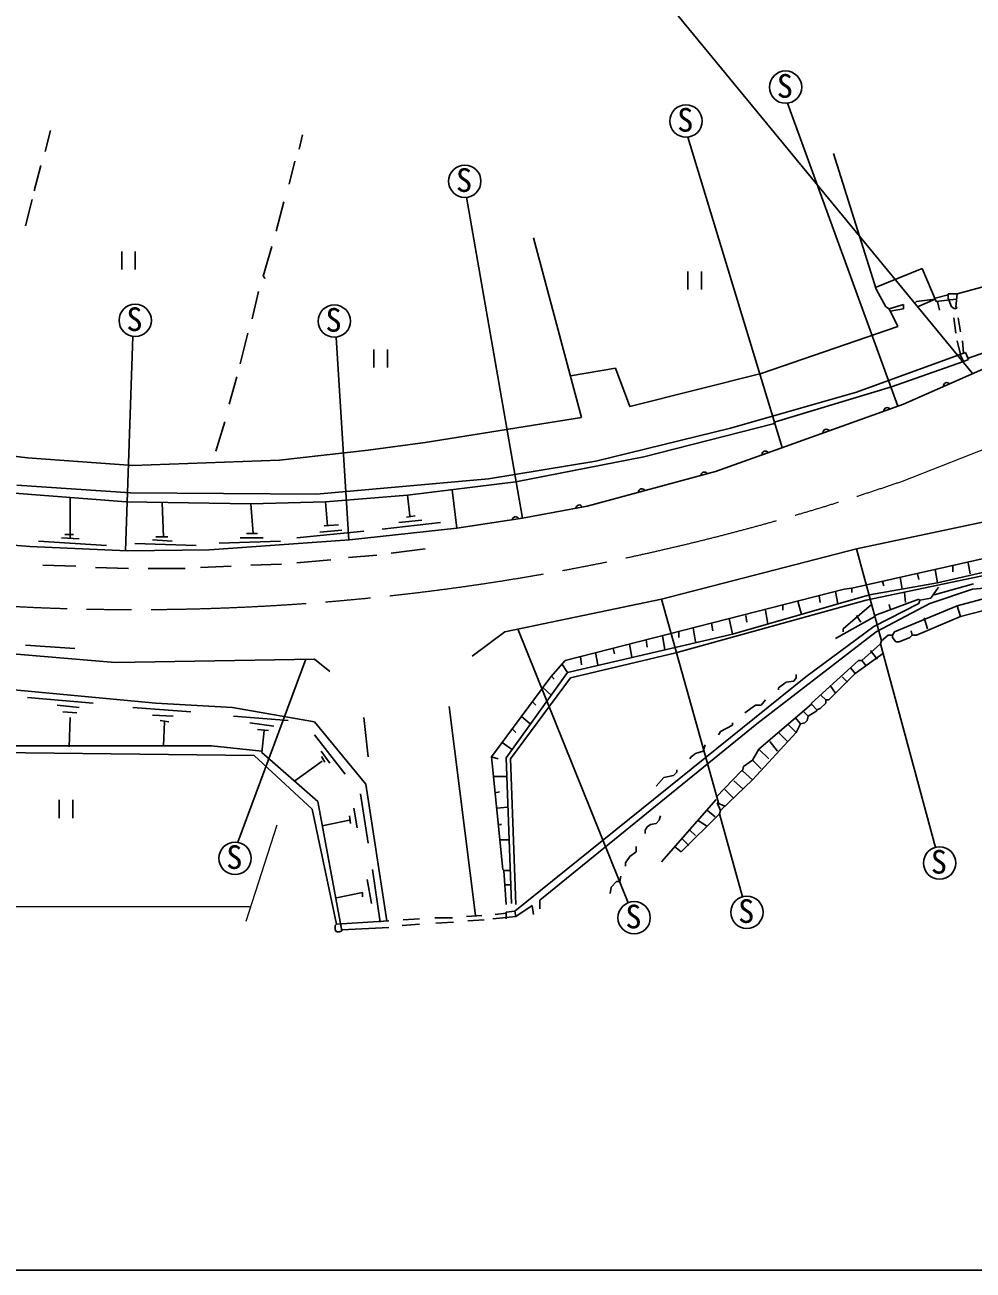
# Model space of a CAD drawing. Units: millimetres, scale not verified. Extents: x 40000 to 680000, y 20000 to 380000.
# Drawn here: x 275024 to 348358, y 205000 to 301301 of the extents above; entities that cross this region are included whole.
import ezdxf
from ezdxf.enums import TextEntityAlignment as Align

# ---------------------------------------------------------------- set-up
doc = ezdxf.new("R2010")
doc.units = ezdxf.units.MM
doc.header["$LTSCALE"] = 1000
doc.linetypes.add('CHAIN', pattern=[18.5, 12, -1.5, 3.5, -1.5])
for name, color, linetype, lineweight in [('M-BGD', 7, 'Continuous', 25), ('M-BMK', 2, 'CHAIN', 13), ('M-STR-HTXT', 7, 'Continuous', 13), ('M-STR-STRC', 7, 'Continuous', 25), ('M-TTL-BAND', 7, 'Continuous', 25)]:
    doc.layers.add(name, color=color, linetype=linetype, lineweight=lineweight)
doc.styles.add('ＭＳ ゴシック', font='')
doc.styles.get('ＭＳ ゴシック').set_extended_font_data('MS Gothic')

msp = doc.modelspace()

# ---------------------------------------------------------------- linework, layer by layer
at = {"layer": 'M-BGD'}
for p, q in [((333994, 295247), (342534, 271808)), ((277013, 293130), (276590, 291522)), ((296487, 292792), (296233, 291691)), ((326289, 292622), (333602, 268619)), ((337550, 291352), (340852, 280854)), ((276251, 290421), (275743, 288474)), ((295894, 290760), (295471, 288982)), ((309187, 287966), (313509, 263154)), ((275574, 287796), (275066, 285764)), ((295047, 287627), (294455, 285341)), ((294116, 284156), (293439, 281870)), ((314351, 284833), (318077, 270948)), ((361172, 284325), (347117, 280515)), ((282510, 283785), (282510, 282385)), ((283560, 282385), (283560, 283785)), ((326290, 282230), (326290, 280830)), ((327340, 280830), (327340, 282230)), ((340852, 281023), (344408, 282462)), ((344408, 282462), (345509, 279922)), ((293439, 281870), (293608, 281700)), ((293100, 280684), (292592, 278568)), ((340852, 280854), (341614, 279499)), ((346440, 280430), (345424, 280176)), ((347117, 280515), (346440, 280515)), ((346440, 280515), (346440, 280176)), ((347033, 279499), (347117, 280515)), ((341614, 279499), (341868, 279330)), ((341868, 279330), (342969, 279668)), ((341868, 279330), (342545, 277975)), ((342969, 279330), (341953, 279160)), ((342969, 279668), (342969, 279330)), ((343985, 279922), (343900, 279838)), ((345424, 280092), (343985, 279922)), ((344069, 279499), (345424, 280092)), ((345509, 279922), (347033, 280092)), ((345593, 279922), (345763, 279245)), ((346440, 280176), (346694, 279499)), ((346694, 279499), (346948, 279330)), ((346948, 279330), (347117, 279414)), ((347117, 279414), (347033, 279499)), ((359987, 279584), (347964, 275520)), ((346863, 278652), (347033, 277467)), ((347202, 278652), (347371, 277552)), ((292253, 277467), (291661, 275096)), ((342545, 277975), (331962, 274334)), ((283363, 277213), (282793, 260625)), ((299094, 277153), (300075, 261461)), ((347117, 276874), (347380, 275823)), ((347541, 276874), (347628, 275913)), ((302020, 276202), (302020, 274802)), ((303070, 274802), (303070, 276202)), ((339328, 272895), (347776, 275967)), ((347369, 275819), (347625, 275266)), ((348003, 275427), (347625, 275266)), ((347776, 275967), (348003, 275427)), ((320701, 274758), (317230, 274165)), ((321802, 271794), (320701, 274758)), ((347625, 275266), (342037, 273318)), ((291407, 274080), (290814, 271964)), ((331962, 274334), (321802, 271794)), ((329591, 270101), (339328, 272895)), ((342037, 273318), (333063, 270609)), ((341953, 273403), (342037, 273318)), ((290475, 270609), (289798, 268323)), ((318077, 270948), (305969, 269000)), ((333063, 270609), (332893, 270440)), ((319177, 267561), (329591, 270101)), ((332893, 270440), (322903, 267900)), ((262281, 269424), (275235, 267815)), ((305969, 269000), (301567, 268408)), ((275235, 267815), (283363, 267222)), ((294709, 267646), (301567, 268408)), ((312997, 265952), (322903, 267900)), ((283363, 267222), (294709, 267646)), ((310880, 266206), (319177, 267561)), ((297587, 265021), (310880, 266206)), ((304615, 264936), (312997, 265952)), ((273881, 265106), (282855, 264428)), ((274389, 265698), (283194, 265106)), ((283194, 265106), (297587, 265021)), ((298265, 264428), (304615, 264936)), ((304615, 264936), (304784, 263328)), ((308063, 265354), (308440, 262389)), ((278537, 264767), (278537, 261550)), ((282855, 264428), (292507, 264259)), ((285649, 264344), (285734, 261719)), ((292507, 264259), (298265, 264428)), ((292507, 264259), (292677, 261973)), ((298265, 264428), (298434, 262566)), ((354568, 264005), (339328, 260788)), ((305715, 262989), (303937, 262820)), ((304530, 263243), (305207, 263328)), ((292169, 261973), (293015, 261973)), ((301228, 262142), (296063, 261634)), ((299535, 262227), (297841, 262058)), ((299281, 262650), (298180, 262566)), ((308440, 262389), (300127, 261465)), ((307155, 262820), (302667, 262312)), ((359648, 262396), (338989, 257740)), ((270240, 261380), (275405, 260957)), ((276082, 261380), (281331, 261042)), ((277860, 261634), (279215, 261550)), ((278114, 261888), (278791, 261888)), ((283525, 261188), (288274, 261042)), ((284887, 261465), (286411, 261380)), ((285141, 261719), (286073, 261719)), ((289290, 260703), (300127, 261465)), ((294793, 261380), (290052, 261211)), ((291661, 261634), (293439, 261634)), ((345593, 258163), (358632, 261126)), ((275405, 260957), (282940, 260618)), ((282940, 260618), (289290, 260703)), ((302244, 260280), (300043, 260110)), ((305969, 260788), (303345, 260449)), ((339328, 260788), (324257, 256893)), ((339328, 260788), (341275, 253676)), ((340090, 256808), (358632, 260703)), ((276421, 259518), (278961, 259433)), ((280485, 259348), (283025, 259264)), ((284549, 259264), (287427, 259264)), ((290983, 259433), (288613, 259348)), ((294878, 259602), (292507, 259518)), ((298688, 259941), (296063, 259687)), ((345424, 259179), (345593, 258163)), ((346779, 259433), (346779, 259010)), ((347964, 259687), (348133, 258840)), ((340344, 257232), (345593, 258163)), ((341360, 258248), (341445, 257909)), ((342715, 258586), (342884, 257655)), ((344069, 258840), (344154, 258417)), ((338397, 257655), (316807, 252152)), ((329761, 254184), (340344, 257232)), ((336449, 257147), (336534, 256639)), ((337704, 257478), (337894, 256526)), ((338989, 257740), (338397, 257655)), ((338989, 257740), (338989, 257401)), ((343053, 257401), (343138, 256639)), ((348303, 257655), (345001, 256554)), ((345678, 257824), (345085, 256978)), ((345339, 257232), (348387, 258078)), ((350165, 257824), (348303, 257655)), ((324257, 256893), (312150, 254353)), ((328660, 241145), (324257, 256893)), ((325358, 252744), (340090, 256808)), ((333655, 256446), (333655, 256046)), ((334813, 256741), (335095, 255708)), ((340513, 256470), (338312, 254607)), ((340683, 254776), (344154, 256554)), ((340767, 255623), (344154, 256893)), ((345001, 256554), (340852, 254353)), ((341868, 256470), (341953, 256131)), ((347117, 256385), (342291, 254353)), ((344154, 256893), (344239, 256808)), ((344154, 256554), (344239, 256808)), ((345085, 256978), (344239, 256808)), ((349742, 257062), (347117, 256385)), ((347117, 256385), (347371, 255538)), ((349996, 256216), (347371, 255538)), ((329484, 255383), (329761, 254184)), ((330777, 255623), (330861, 255115)), ((332301, 256046), (332470, 254946)), ((337719, 253845), (340767, 255538)), ((339328, 255623), (339667, 255115)), ((340767, 255538), (340767, 255623)), ((347371, 255538), (343985, 254099)), ((344577, 255454), (344831, 254607)), ((312150, 254353), (309610, 252490)), ((313166, 254522), (321676, 233409)), ((325612, 254396), (325612, 253930)), ((326702, 254674), (326882, 253591)), ((328136, 255040), (328237, 254438)), ((340852, 254353), (331623, 247241)), ((335433, 250882), (340683, 254776)), ((338312, 254607), (338312, 254353)), ((342291, 254353), (342122, 254099)), ((343561, 254438), (343646, 254099)), ((275066, 253337), (278876, 253083)), ((316976, 251220), (329761, 254184)), ((321787, 253421), (321971, 252406)), ((323060, 253746), (323157, 253168)), ((324333, 254070), (324516, 252968)), ((341191, 253422), (339751, 252152)), ((341275, 253676), (341191, 253422)), ((341191, 253422), (345438, 237690)), ((341783, 254099), (341275, 253676)), ((342122, 254099), (341783, 254099)), ((342122, 254099), (342122, 253930)), ((342122, 253930), (342376, 253591)), ((342376, 253591), (342630, 253591)), ((342630, 253591), (343477, 253930)), ((343477, 253930), (343646, 254099)), ((343985, 254099), (343646, 254099)), ((267107, 253252), (282009, 251982)), ((317230, 250797), (325358, 252744)), ((317985, 252452), (318077, 251813)), ((319159, 252751), (319347, 251813)), ((320532, 253083), (320617, 252660)), ((341445, 252744), (339243, 251136)), ((340429, 252914), (340937, 252236)), ((282009, 251982), (297418, 252236)), ((296741, 252236), (291491, 238097)), ((297418, 252236), (298603, 251305)), ((316807, 252152), (315706, 250882)), ((316553, 251898), (316976, 251220)), ((339497, 252152), (335857, 248850)), ((338905, 251559), (339243, 251136)), ((339751, 252152), (339497, 252152)), ((339751, 252152), (340090, 251728)), ((311117, 244704), (315706, 250882)), ((312235, 244616), (316976, 251220)), ((312573, 244532), (317230, 250797)), ((312912, 232763), (335433, 250882)), ((315745, 250927), (315960, 250712)), ((333909, 250458), (333317, 250035)), ((334502, 250543), (333909, 250458)), ((334671, 250797), (334502, 250543)), ((334671, 251051), (334671, 250797)), ((339243, 251136), (337211, 249104)), ((338227, 250882), (338651, 250458)), ((273344, 249959), (285141, 248850)), ((315093, 250056), (315717, 249466)), ((333317, 250035), (333317, 249866)), ((336619, 249442), (336957, 249104)), ((337296, 250204), (337719, 249612)), ((275235, 249273), (280315, 248850)), ((277521, 248680), (279215, 248511)), ((283363, 248511), (287851, 248172)), ((285141, 248850), (291068, 248511)), ((291068, 248511), (297418, 247410)), ((307832, 248596), (309864, 232424)), ((314276, 248957), (314540, 248683)), ((331539, 248680), (330692, 248088)), ((331962, 248680), (331539, 248680)), ((335857, 248765), (331793, 245294)), ((332301, 249104), (331962, 248680)), ((335857, 248850), (335857, 248765)), ((335857, 248765), (336280, 248342)), ((336957, 248850), (336534, 248426)), ((337211, 249104), (336957, 249104)), ((336957, 249104), (336957, 248850)), ((277945, 248172), (279045, 248088)), ((278537, 247749), (278453, 245463)), ((284887, 247918), (286496, 247834)), ((285480, 247495), (286157, 247410)), ((291153, 247834), (295386, 247495)), ((301228, 247749), (301567, 244701)), ((313428, 247815), (314097, 247241)), ((334587, 247749), (335010, 247241)), ((335179, 248257), (335603, 247834)), ((335518, 247495), (335349, 247326)), ((335603, 247834), (335518, 247495)), ((335603, 247834), (336280, 248257)), ((336534, 248426), (336280, 248342)), ((336280, 248257), (336280, 248342)), ((285819, 247410), (285734, 245548)), ((292423, 247326), (294285, 247072)), ((293015, 246818), (293862, 246733)), ((293523, 246733), (293354, 245040)), ((297418, 247410), (301397, 242584)), ((312711, 246850), (312997, 246564)), ((331623, 247241), (314859, 233610)), ((328829, 246648), (328660, 246394)), ((329761, 247156), (328829, 246648)), ((329761, 247326), (329761, 247156)), ((334671, 246564), (331285, 242923)), ((333317, 246564), (333994, 245886)), ((333994, 247241), (334671, 246564)), ((335010, 247241), (334671, 246564)), ((335349, 247326), (335010, 247241)), ((297418, 246394), (299789, 243346)), ((311937, 245808), (312658, 245294)), ((327644, 245632), (327475, 245124)), ((332639, 245886), (333232, 245124)), ((271764, 245040), (292761, 244786)), ((289459, 245548), (272780, 245548)), ((293354, 245124), (289459, 245548)), ((292761, 244786), (297249, 240637)), ((293354, 245040), (297672, 241230)), ((297926, 245124), (298603, 244193)), ((297961, 244709), (298215, 244286)), ((311117, 244704), (311631, 244541)), ((311981, 235980), (311117, 244704)), ((312658, 233356), (312235, 244616)), ((326543, 244701), (326459, 244532)), ((326882, 244955), (326543, 244701)), ((327475, 245124), (326882, 244955)), ((331793, 245294), (331285, 244447)), ((331793, 245294), (332555, 244532)), ((298011, 244362), (295894, 242838)), ((312997, 233271), (312573, 244532)), ((325443, 243685), (325443, 243516)), ((330607, 243939), (330523, 243600)), ((331285, 244447), (330607, 243939)), ((331285, 244447), (331962, 243770)), ((311303, 243177), (312319, 243177)), ((324427, 243092), (323834, 242415)), ((325189, 243262), (324427, 243092)), ((325443, 243516), (325189, 243262)), ((328491, 241568), (330438, 243600)), ((331285, 242923), (328829, 240552)), ((329845, 242838), (330523, 242246)), ((330438, 243600), (330523, 243600)), ((330523, 243600), (331285, 242923)), ((300974, 241822), (301567, 238012)), ((301397, 242584), (303006, 232001)), ((311727, 241992), (311388, 241907)), ((329168, 242161), (329845, 241484)), ((277685, 241363), (277685, 239963)), ((278735, 239963), (278735, 241363)), ((297672, 241230), (299535, 231239)), ((312319, 240806), (311557, 240722)), ((328491, 241399), (324257, 236573)), ((328575, 241145), (329168, 240891)), ((328829, 240552), (328575, 241145)), ((328575, 241145), (328660, 241145)), ((297249, 240637), (299111, 231747)), ((300127, 239790), (298011, 239367)), ((300127, 240129), (300212, 239536)), ((300466, 240722), (300720, 239198)), ((324088, 239790), (323834, 239536)), ((324173, 240129), (324088, 239790)), ((328745, 240298), (325781, 237335)), ((327051, 239790), (327729, 239367)), ((327813, 240552), (328406, 240044)), ((328829, 240552), (328745, 240298)), ((328745, 240298), (330528, 233877)), ((311727, 239452), (311896, 239452)), ((323157, 239282), (322987, 239028)), ((322987, 239028), (322987, 238774)), ((323411, 239452), (323157, 239282)), ((323834, 239536), (323411, 239452)), ((326459, 239028), (326882, 238605)), ((311811, 238266), (312404, 238266)), ((325866, 238351), (326374, 237843)), ((321802, 236996), (321463, 236488)), ((322310, 237335), (321802, 236996)), ((322310, 237758), (322310, 237335)), ((325781, 237335), (325273, 237758)), ((301905, 235980), (302498, 231916)), ((312065, 235896), (311981, 235980)), ((321463, 236488), (321463, 236234)), ((301482, 235218), (301821, 233356)), ((312065, 235896), (312489, 235896)), ((312235, 233271), (312065, 235896)), ((320786, 235049), (320363, 234626)), ((321040, 235049), (320786, 235049)), ((321125, 235472), (321040, 235049)), ((299111, 233779), (301143, 234202)), ((301143, 234202), (301143, 233864)), ((312150, 234795), (312573, 234795)), ((320363, 234626), (320278, 234118)), ((215376, 233186), (292482, 233090)), ((314267, 233186), (312997, 232340)), ((314351, 232509), (314267, 233186)), ((314859, 233610), (314859, 232932)), ((305546, 232170), (304276, 232086)), ((306731, 232255), (308086, 232255)), ((309187, 232340), (310372, 232424)), ((310541, 232086), (309271, 232001)), ((312997, 232340), (311219, 232170)), ((312235, 232594), (311388, 232509)), ((312235, 232678), (312912, 232763)), ((312235, 232170), (312235, 232678)), ((312912, 232763), (312997, 232340)), ((299027, 231662), (299111, 231747)), ((299027, 231324), (299027, 231662)), ((299111, 231154), (299027, 231324)), ((303175, 232001), (299111, 231747)), ((299365, 231154), (299111, 231154)), ((299535, 231239), (299365, 231154)), ((303175, 231493), (299535, 231324)), ((305546, 231747), (304191, 231662)), ((308171, 231916), (306816, 231832))]:
    msp.add_line(p, q, dxfattribs=at)
msp.add_lwpolyline([(359987, 279584), (353039, 276401), (342969, 271964), (333486, 268577), (328423, 266755), (318500, 264090), (313509, 263154), (308440, 262389)], dxfattribs=at)
for centre in [(333855, 296489), (326151, 293865), (309045, 289208), (283554, 278448), (298952, 278395), (291278, 236847), (345766, 236484), (322144, 232250), (330865, 232674)]:
    msp.add_circle(centre, 1250, dxfattribs=at)
for centre, start, end in [((346328, 273383), 36.46059, 191.09982), ((341713, 271455), 32.33421, 186.97344), ((337004, 269774), 32.33421, 186.97344), ((332297, 268089), 32.47558, 187.11481), ((327565, 266466), 27.7134, 182.35263), ((322736, 265169), 27.7134, 182.35263), ((317893, 263919), 23.30004, 177.93927), ((312973, 263016), 21.26236, 175.9016)]:
    msp.add_arc(centre, 256, start, end, dxfattribs=at)
at = {"layer": 'M-BMK'}
msp.add_line((342905, 266022), (363894, 274259), dxfattribs=at)
msp.add_arc((283586, 438130), 182044, 264.55311, 289.01696, dxfattribs=at)
at = {"layer": 'M-STR-HTXT'}
msp.add_line((294516, 239415), (292120, 231964), dxfattribs=at)
at = {"layer": 'M-STR-STRC'}
msp.add_line((309949, 320986), (348329, 274326), dxfattribs=at)
at = {"layer": 'M-TTL-BAND'}
msp.add_line((40000, 205000), (579000, 205000), dxfattribs=at)

# ---------------------------------------------------------------- texts
at = {"layer": 'M-BGD', "style": 'ＭＳ ゴシック'}
for p in [(333177, 295116), (325472, 292491), (308366, 287834), (282875, 277075), (298273, 277021), (290599, 235473), (345088, 235110), (321466, 230877), (330186, 231300)]:
    msp.add_text('S', height=1833, dxfattribs=at).set_placement(p, align=Align.BOTTOM_LEFT)

doc.saveas('drawing.dxf')
